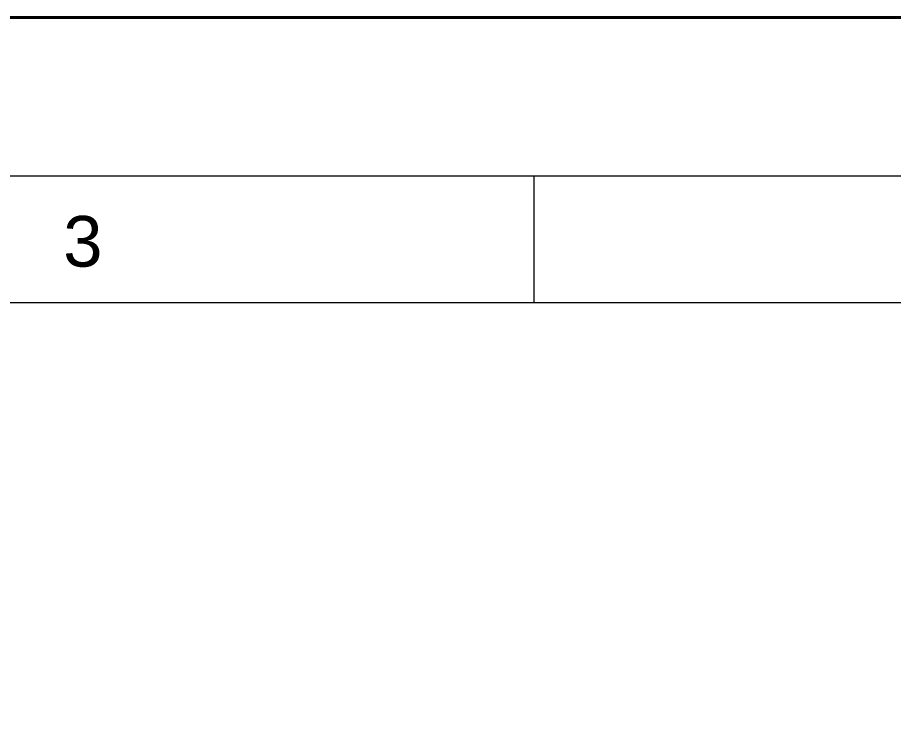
# Model space of a CAD drawing. Header units: millimetres. Extents: x 6750 to 121550, y -28210 to 66060.
# Drawn here: x 35995 to 36919, y 65327 to 66060 of the extents above; entities that cross this region are included whole.
import ezdxf

# ---------------------------------------------------------------- set-up
doc = ezdxf.new("R2010")
doc.units = ezdxf.units.MM
doc.layers.add('DN.1. NET LIEN MANH', color=7, linetype='Continuous', lineweight=40)
doc.styles.get("Standard").update_dxf_attribs({"font": 'arial.ttf'})

# ---------------------------------------------------------------- blocks, each defined once
blk = doc.blocks.new('asdklnakdad')
blk.add_line((16712.989, 3398.326), (16292.989, 3398.326))
at = {"lineweight": 5}
blk.add_line((16455.099, 3383.318), (16455.099, 3389.993), dxfattribs=at)
for points in [[(16304.754, 3109.66), (16304.754, 3389.993), (16701.225, 3389.993), (16701.225, 3109.66), (16304.754, 3109.66)], [(16311.429, 3116.335), (16311.429, 3383.318), (16694.55, 3383.318), (16694.55, 3116.335)]]:
    blk.add_lwpolyline(points, close=True, dxfattribs=at)
at = {"layer": 'DN.1. NET LIEN MANH'}
blk.add_lwpolyline([(16292.989, 3101.326), (16712.989, 3101.326), (16712.989, 3398.326), (16292.989, 3398.326)], close=True, dxfattribs=at)
at = {"lineweight": 5, "insert": (16430.263, 3387.871), "char_height": 2.66984, "width": 8.42441, "attachment_point": 1}
blk.add_mtext('{\\fArial|b0|i0|c0|p34;3}', dxfattribs=at)

msp = doc.modelspace()

# ---------------------------------------------------------------- block references
at = {"layer": 'DN.1. NET LIEN MANH', "xscale": 20, "yscale": 20, "zscale": 20}
msp.add_blockref('asdklnakdad', (-292561.652, -1906.136), dxfattribs=at)

doc.saveas('drawing.dxf')
